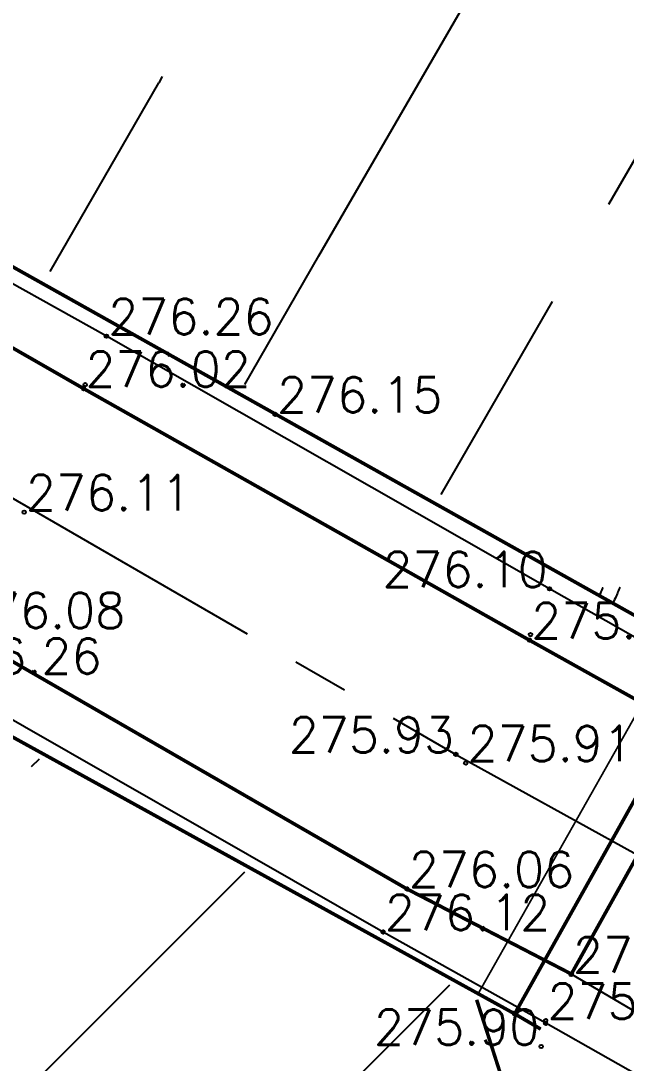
# Model space of a CAD drawing. Extents: x 524954 to 526204, y 9523489 to 9524010.
# Drawn here: x 525351.42 to 525368.5, y 9523676.74 to 9523706.15 of the extents above; entities that cross this region are included whole.
import ezdxf
from ezdxf.enums import TextEntityAlignment as Align

# ---------------------------------------------------------------- set-up
doc = ezdxf.new("R2010")
doc.units = 0
doc.header["$PDMODE"] = 33
doc.header["$PDSIZE"] = 0.1
for name, pattern in [('ACAD_ISO12W100', [21, 12, -3, 0, -3, 0, -3]), ('AXES2', [28.575, 19.05, -3.175, 3.175, -3.175]), ('CACHEX2', [19.05, 12.7, -6.35])]:
    doc.linetypes.add(name, pattern=pattern)
for name, color, linetype in [('Axe_Route_Existante', 1, 'AXES2'), ('Bord Fleuve', 4, 'ACAD_ISO12W100'), ('Bord_Route_Existante', 6, 'Continuous'), ('CN_01_00', 3, 'Continuous'), ('CN_02_00', 4, 'Continuous'), ('PONT', 7, 'Continuous'), ('TopoAlt', 3, 'Continuous'), ('TOPOJIS', 7, 'Continuous')]:
    doc.layers.add(name, color=color, linetype=linetype)
doc.layers.add('Trottoir', color=7, linetype='Continuous', true_color=0xff6666)
doc.styles.add('Simplex 1.0', font='Simplex.shx', dxfattribs={"width": 0.99, "height": 1})

# ---------------------------------------------------------------- blocks, each defined once
blk = doc.blocks.new('TCPOINT M')
at = {"color": 0}
blk.add_point((0, 0), dxfattribs=at)
at = {"layer": 'TopoAlt', "style": 'Simplex 1.0', "width": 0.99}
blk.add_attdef('ALT', (0.15, 0.15), '', height=1, dxfattribs=at)

msp = doc.modelspace()

# ---------------------------------------------------------------- hatches: boundary and pattern name
at = {"layer": 'Bord Fleuve', "ltscale": 0.5}
h = msp.add_hatch(dxfattribs=at)
h.set_pattern_fill('ANSI33', color=256, scale=2, angle=15, style=0)
edge = h.paths.add_edge_path()
edge.add_line((525326.846, 9523735.199), (525327.483, 9523734.771))
edge.add_line((525327.483, 9523734.771), (525364.269, 9523714.296))
edge.add_line((525364.269, 9523714.296), (525365.78, 9523713.988))
edge.add_line((525365.78, 9523713.988), (525369.372, 9523711.903))
edge.add_line((525369.372, 9523711.903), (525375.355, 9523708.431))
edge.add_line((525375.355, 9523708.431), (525381.004, 9523705.169))
edge.add_line((525293.676, 9523732.146), (525299.792, 9523730.275))
edge.add_line((525299.792, 9523730.275), (525304.371, 9523733.048))
edge.add_line((525304.371, 9523733.048), (525316.169, 9523733.718))
edge.add_line((525316.169, 9523733.718), (525320.161, 9523732.97))
edge.add_line((525320.161, 9523732.97), (525326.842, 9523735.193))
edge.add_line((525369.06, 9523689.539), (525336.596, 9523707.741))
edge.add_line((525336.596, 9523707.741), (525310.114, 9523722.746))
edge.add_line((525310.114, 9523722.746), (525293.676, 9523732.146))
edge.add_line((525381.004, 9523705.169), (525381.313, 9523702.868))
edge.add_line((525381.313, 9523702.868), (525376.206, 9523699.873))
edge.add_line((525376.206, 9523699.873), (525374.714, 9523696.514))
edge.add_line((525374.714, 9523696.514), (525374.46, 9523691.434))
edge.add_line((525374.46, 9523691.434), (525369.5, 9523690.174))
edge.add_line((525369.5, 9523690.174), (525369.06, 9523689.539))
h = msp.add_hatch(dxfattribs=at)
h.set_pattern_fill('ANSI33', color=256, scale=2, style=0)
h.paths.add_polyline_path([(525394.875, 9523547.688), (525386.855, 9523539.684), (525374.857, 9523528.592), (525359.402, 9523533.054), (525302.267, 9523541.753), (525253.226, 9523571.678), (525189.199, 9523592.989), (525146.601, 9523610.427), (525134.908, 9523628.389), (525130.258, 9523644.878), (525129.915, 9523646.053), (525134.923, 9523646.805), (525141.4, 9523651.378), (525145.39, 9523652.194), (525150.779, 9523654.113), (525153.673, 9523654.734), (525157.062, 9523656.215), (525170.428, 9523659.554), (525190.68, 9523663.166), (525195.533, 9523671.037), (525214.046, 9523677.393), (525226.978, 9523684.419), (525241.856, 9523699.409), (525259.549, 9523697.749), (525263.742, 9523702.788), (525265.599, 9523705.429), (525271.397, 9523709.575), (525278.663, 9523713.162), (525282.299, 9523718.359), (525286.813, 9523721.853), (525297.974, 9523715.602), (525305.783, 9523711.053), (525316.348, 9523705.233), (525323.457, 9523701.143), (525333.272, 9523695.625), (525364.282, 9523678.524), (525367.141, 9523669.609), (525369.992, 9523664.673), (525374.256, 9523657.439), (525374.878, 9523649.759), (525376.197, 9523640.514), (525378.821, 9523632.503), (525377.801, 9523621.191), (525377.159, 9523606.875), (525382.451, 9523599.216), (525388.758, 9523585.471), (525391.317, 9523567.355), (525392.74, 9523563.589), (525392.123, 9523555.946)])

# ---------------------------------------------------------------- linework, layer by layer
at = {"layer": 'Axe_Route_Existante', "ltscale": 0.5, "flags": 128}
msp.add_lwpolyline([(524973.101, 9523802.49), (525007.26, 9523792.779), (525027.54, 9523787.364), (525056.127, 9523779.755), (525082.674, 9523773.102), (525107.546, 9523770.048), (525120.684, 9523770.139), (525151.777, 9523772.648), (525176.899, 9523773.894), (525199.324, 9523771.095), (525218.337, 9523765.264), (525227.192, 9523761.534), (525233.843, 9523758.094), (525246.468, 9523751.167), (525256.506, 9523745.531), (525267.014, 9523739.694), (525277.691, 9523733.704), (525288.849, 9523727.299), (525294.632, 9523724.022), (525301.927, 9523719.966), (525310.691, 9523715.333), (525328.32, 9523705.784), (525328.32, 9523705.784), (525337.316, 9523700.691), (525351.138, 9523692.703), (525363.696, 9523685.45), (525368.801, 9523682.627), (525375.475, 9523679.109), (525390.225, 9523670.468), (525400.9, 9523665.019), (525419.619, 9523658.456), (525435.368, 9523656.046), (525454.334, 9523656.625), (525476.288, 9523660.734), (525488.784, 9523664.768), (525501.859, 9523668.012), (525521.809, 9523675.315), (525541.116, 9523687.802), (525552.62, 9523697.708), (525562.351, 9523710.18), (525568.681, 9523722.572), (525575.059, 9523738.704), (525576.995, 9523751.051), (525577.798, 9523776.069), (525576.166, 9523799.52), (525574.181, 9523815.429), (525572.049, 9523834.204), (525569.92, 9523851.041), (525567.326, 9523868.19), (525565.579, 9523885.379), (525563.689, 9523903.219), (525561.356, 9523920.701), (525558.839, 9523938.161)], dxfattribs=at)
at = {"layer": 'Bord Fleuve', "ltscale": 0.35, "const_width": 0.1, "flags": 128}
msp.add_lwpolyline([(525364.282, 9523678.524), (525367.141, 9523669.609), (525369.992, 9523664.673), (525374.256, 9523657.439), (525374.878, 9523649.759), (525376.197, 9523640.514), (525378.821, 9523632.503), (525377.801, 9523621.191), (525377.159, 9523606.875), (525382.451, 9523599.216), (525388.758, 9523585.471), (525391.317, 9523567.355), (525392.74, 9523563.589), (525392.123, 9523555.946), (525394.875, 9523547.688)], dxfattribs=at)
at = {"layer": 'Bord_Route_Existante', "flags": 128}
msp.add_lwpolyline([(525366.952, 9523679.251), (525366.954, 9523679.25), (525373.613, 9523675.331), (525387.934, 9523667.351), (525398.788, 9523661.523), (525418.68, 9523653.805), (525430.88, 9523651.525), (525439.701, 9523650.438), (525443.757, 9523650.251), (525454.485, 9523650.655), (525458.7, 9523651.014), (525461.112, 9523651.402), (525467.945, 9523652.385)], dxfattribs=at)
at = {"layer": 'CN_01_00', "elevation": 273, "flags": 128}
msp.add_lwpolyline([(525367.834, 9523690.145), (525367.834, 9523690.145), (525367.833, 9523690.144), (525367.831, 9523690.139), (525367.828, 9523690.131), (525367.822, 9523690.118), (525367.814, 9523690.097), (525367.802, 9523690.069), (525367.786, 9523690.032), (525367.766, 9523689.984), (525367.742, 9523689.929), (525367.742, 9523689.928)], dxfattribs=at)
at = {"layer": 'CN_01_00', "elevation": 271, "flags": 128}
msp.add_lwpolyline([(525365.36, 9523678.118), (525365.364, 9523678.117), (525365.366, 9523678.116), (525365.368, 9523678.116), (525365.37, 9523678.117), (525365.37, 9523678.118), (525365.371, 9523678.119), (525365.371, 9523678.12), (525365.371, 9523678.12), (525365.371, 9523678.121), (525365.371, 9523678.122), (525365.372, 9523678.123), (525365.372, 9523678.123), (525365.372, 9523678.124), (525365.373, 9523678.126), (525365.374, 9523678.127), (525365.375, 9523678.129), (525365.376, 9523678.131), (525365.376, 9523678.134), (525365.377, 9523678.137), (525365.376, 9523678.14), (525365.375, 9523678.144), (525365.372, 9523678.148), (525365.368, 9523678.152), (525365.363, 9523678.157), (525365.356, 9523678.162), (525365.348, 9523678.166), (525365.34, 9523678.171), (525365.331, 9523678.175), (525365.323, 9523678.179), (525365.315, 9523678.181), (525365.308, 9523678.183), (525365.302, 9523678.184), (525365.298, 9523678.184), (525365.295, 9523678.183), (525365.293, 9523678.181), (525365.292, 9523678.178), (525365.293, 9523678.174), (525365.295, 9523678.17), (525365.299, 9523678.165), (525365.305, 9523678.159), (525365.311, 9523678.153), (525365.318, 9523678.147), (525365.326, 9523678.14), (525365.334, 9523678.135), (525365.342, 9523678.129), (525365.349, 9523678.125), (525365.355, 9523678.121), (525365.36, 9523678.118)], close=True, dxfattribs=at)
at = {"layer": 'CN_02_00', "elevation": 272, "flags": 128}
msp.add_lwpolyline([(525368.317, 9523690.154), (525368.316, 9523690.154), (525368.316, 9523690.152), (525368.315, 9523690.149), (525368.312, 9523690.144), (525368.308, 9523690.134), (525368.302, 9523690.12), (525368.294, 9523690.1), (525368.283, 9523690.073), (525368.268, 9523690.039), (525368.252, 9523690), (525368.233, 9523689.956), (525368.214, 9523689.91), (525368.194, 9523689.864), (525368.174, 9523689.819), (525368.155, 9523689.776), (525368.138, 9523689.738), (525368.127, 9523689.713)], dxfattribs=at)
at = {"layer": 'PONT', "const_width": 0.1, "flags": 128}
for points in [[(525371.674, 9523687.724), (525336.446, 9523707.476), (525309.964, 9523722.481), (525291.095, 9523733.271)], [(525366.952, 9523679.251), (525362.316, 9523681.651), (525349.65, 9523688.957), (525334.009, 9523697.775), (525324.387, 9523703.187), (525316.682, 9523707.341), (525306.692, 9523712.966), (525298.909, 9523717.467), (525286.187, 9523724.502), (525288.226, 9523728.338), (525290.072, 9523731.598), (525296.887, 9523727.578), (525312.026, 9523719.185), (525319.603, 9523714.854), (525329.312, 9523709.25), (525339.355, 9523703.708), (525353.191, 9523695.772), (525365.771, 9523688.671), (525370.679, 9523685.934), (525366.946, 9523679.239)], [(525365.354, 9523678.127), (525333.355, 9523695.773), (525323.541, 9523701.291), (525316.431, 9523705.38), (525305.867, 9523711.201), (525298.058, 9523715.749), (525284.961, 9523723.084)]]:
    msp.add_lwpolyline(points, dxfattribs=at)
at = {"layer": 'PONT', "linetype": 'CACHEX2', "ltscale": 0.025, "const_width": 0.05, "flags": 128}
msp.add_lwpolyline([(525370.795, 9523687.841), (525369.81, 9523688.398), (525364.33, 9523678.706), (525365.354, 9523678.127)], dxfattribs=at)
at = {"layer": 'PONT', "linetype": 'CACHEX2', "ltscale": 0.025, "flags": 128}
msp.add_lwpolyline([(525371.53, 9523687.41, 0.1, 0.1, 0), (525370.795, 9523687.841, 0.1, 0.1, 0), (525365.354, 9523678.127, 0.1, 0.1, 0), (525366.089, 9523677.696, 0, 0, 0)], format="xyseb", dxfattribs=at)
at = {"layer": 'Trottoir', "flags": 128}
for points in [[(525431.623, 9523663.835), (525429.435, 9523662.623), (525419.921, 9523663.756), (525410.527, 9523667.251), (525402.929, 9523669.968), (525392.531, 9523675.094), (525382.877, 9523681.021), (525377.53, 9523683.764), (525366.337, 9523690.119), (525353.836, 9523697.252), (525340.005, 9523704.965), (525329.764, 9523710.745), (525320.282, 9523716.154), (525312.596, 9523720.462), (525303.314, 9523725.671), (525296.971, 9523729.217), (525289.209, 9523733.607), (525286.427, 9523735.183), (525285.562, 9523734.031)], [(525417.989, 9523652.315), (525406.159, 9523656.432), (525398.337, 9523659.995), (525394.304, 9523661.935), (525387.21, 9523665.848), (525373.267, 9523673.879), (525366.23, 9523677.86), (525361.64, 9523680.436), (525348.982, 9523687.672), (525333.505, 9523696.038), (525323.692, 9523701.556), (525316.581, 9523705.646), (525306.017, 9523711.466), (525298.209, 9523716.014), (525287.22, 9523722.168), (525282.415, 9523724.654), (525283.125, 9523726.121)]]:
    msp.add_lwpolyline(points, dxfattribs=at)

# ---------------------------------------------------------------- block references
at = {"layer": 'TOPOJIS'}
ref = msp.add_blockref('TCPOINT M', (525353.836, 9523697.252, 276.26), dxfattribs=at)
ref.add_attrib('ALT', '276.26', (525353.886, 9523697.302, 276.26), dxfattribs={"layer": 'TopoAlt', "height": 1, "style": 'Simplex 1.0', "width": 0.99})
ref = msp.add_blockref('TCPOINT M', (525353.191, 9523695.772, 276.02), dxfattribs=at)
ref.add_attrib('ALT', '276.02', (525353.241, 9523695.822, 276.02), dxfattribs={"layer": 'TopoAlt', "height": 1, "style": 'Simplex 1.0', "width": 0.99})
ref = msp.add_blockref('TCPOINT M', (525358.598, 9523695.043, 276.15), dxfattribs=at)
ref.add_attrib('ALT', '276.15', (525358.648, 9523695.093, 276.15), dxfattribs={"layer": 'TopoAlt', "height": 1, "style": 'Simplex 1.0', "width": 0.99})
for p in [(525353.238, 9523695.881, 276.22), (525365.799, 9523688.829, 276.09), (525366.954, 9523679.25, 275.85), (525365.354, 9523678.127), (525366.23, 9523677.86, 275.98)]:
    msp.add_blockref('TCPOINT M', p, dxfattribs=at)
ref = msp.add_blockref('TCPOINT M', (525351.515, 9523692.284, 276.11), dxfattribs=at)
ref.add_attrib('ALT', '276.11', (525351.565, 9523692.334, 276.11), dxfattribs={"layer": 'TopoAlt', "height": 1, "style": 'Simplex 1.0', "width": 0.99})
ref = msp.add_blockref('TCPOINT M', (525366.337, 9523690.119, 276.1), dxfattribs=at)
ref.add_attrib('ALT', '276.10', dxfattribs={"layer": 'TopoAlt', "height": 1, "style": 'Simplex 1.0', "width": 0.99}).set_placement((525366.287, 9523690.169, 276.1), align=Align.RIGHT)
ref = msp.add_blockref('TCPOINT M', (525349.65, 9523688.957, 276.08), dxfattribs=at)
ref.add_attrib('ALT', '276.08', (525349.7, 9523689.007, 276.08), dxfattribs={"layer": 'TopoAlt', "height": 1, "style": 'Simplex 1.0', "width": 0.99})
ref = msp.add_blockref('TCPOINT M', (525365.771, 9523688.671, 275.9), dxfattribs=at)
ref.add_attrib('ALT', '275.90', (525365.821, 9523688.721, 275.9), dxfattribs={"layer": 'TopoAlt', "height": 1, "style": 'Simplex 1.0', "width": 0.99})
ref = msp.add_blockref('TCPOINT M', (525348.982, 9523687.672, 276.26), dxfattribs=at)
ref.add_attrib('ALT', '276.26', (525349.032, 9523687.722, 276.26), dxfattribs={"layer": 'TopoAlt', "height": 1, "style": 'Simplex 1.0', "width": 0.99})
ref = msp.add_blockref('TCPOINT M', (525363.696, 9523685.45, 275.93), dxfattribs=at)
ref.add_attrib('ALT', '275.93', dxfattribs={"layer": 'TopoAlt', "height": 1, "style": 'Simplex 1.0', "width": 0.99}).set_placement((525363.646, 9523685.5, 275.93), align=Align.RIGHT)
ref = msp.add_blockref('TCPOINT M', (525363.972, 9523685.207, 275.91), dxfattribs=at)
ref.add_attrib('ALT', '275.91', (525364.022, 9523685.257, 275.91), dxfattribs={"layer": 'TopoAlt', "height": 1, "style": 'Simplex 1.0', "width": 0.99})
ref = msp.add_blockref('TCPOINT M', (525362.316, 9523681.651, 276.06), dxfattribs=at)
ref.add_attrib('ALT', '276.06', (525362.366, 9523681.701, 276.06), dxfattribs={"layer": 'TopoAlt', "height": 1, "style": 'Simplex 1.0', "width": 0.99})
ref = msp.add_blockref('TCPOINT M', (525361.64, 9523680.436, 276.12), dxfattribs=at)
ref.add_attrib('ALT', '276.12', (525361.69, 9523680.486, 276.12), dxfattribs={"layer": 'TopoAlt', "height": 1, "style": 'Simplex 1.0', "width": 0.99})
ref = msp.add_blockref('TCPOINT M', (525366.946, 9523679.239, 275.96), dxfattribs=at)
ref.add_attrib('ALT', '275.96', (525366.996, 9523679.289, 275.96), dxfattribs={"layer": 'TopoAlt', "height": 1, "style": 'Simplex 1.0', "width": 0.99})
ref = msp.add_blockref('TCPOINT M', (525366.229, 9523677.934, 275.98), dxfattribs=at)
ref.add_attrib('ALT', '275.98', (525366.279, 9523677.984, 275.98), dxfattribs={"layer": 'TopoAlt', "height": 1, "style": 'Simplex 1.0', "width": 0.99})
ref = msp.add_blockref('TCPOINT M', (525366.101, 9523677.204, 275.9), dxfattribs=at)
ref.add_attrib('ALT', '275.90', dxfattribs={"layer": 'TopoAlt', "height": 1, "style": 'Simplex 1.0', "width": 0.99}).set_placement((525366.051, 9523677.254, 275.9), align=Align.RIGHT)

doc.saveas('drawing.dxf')
